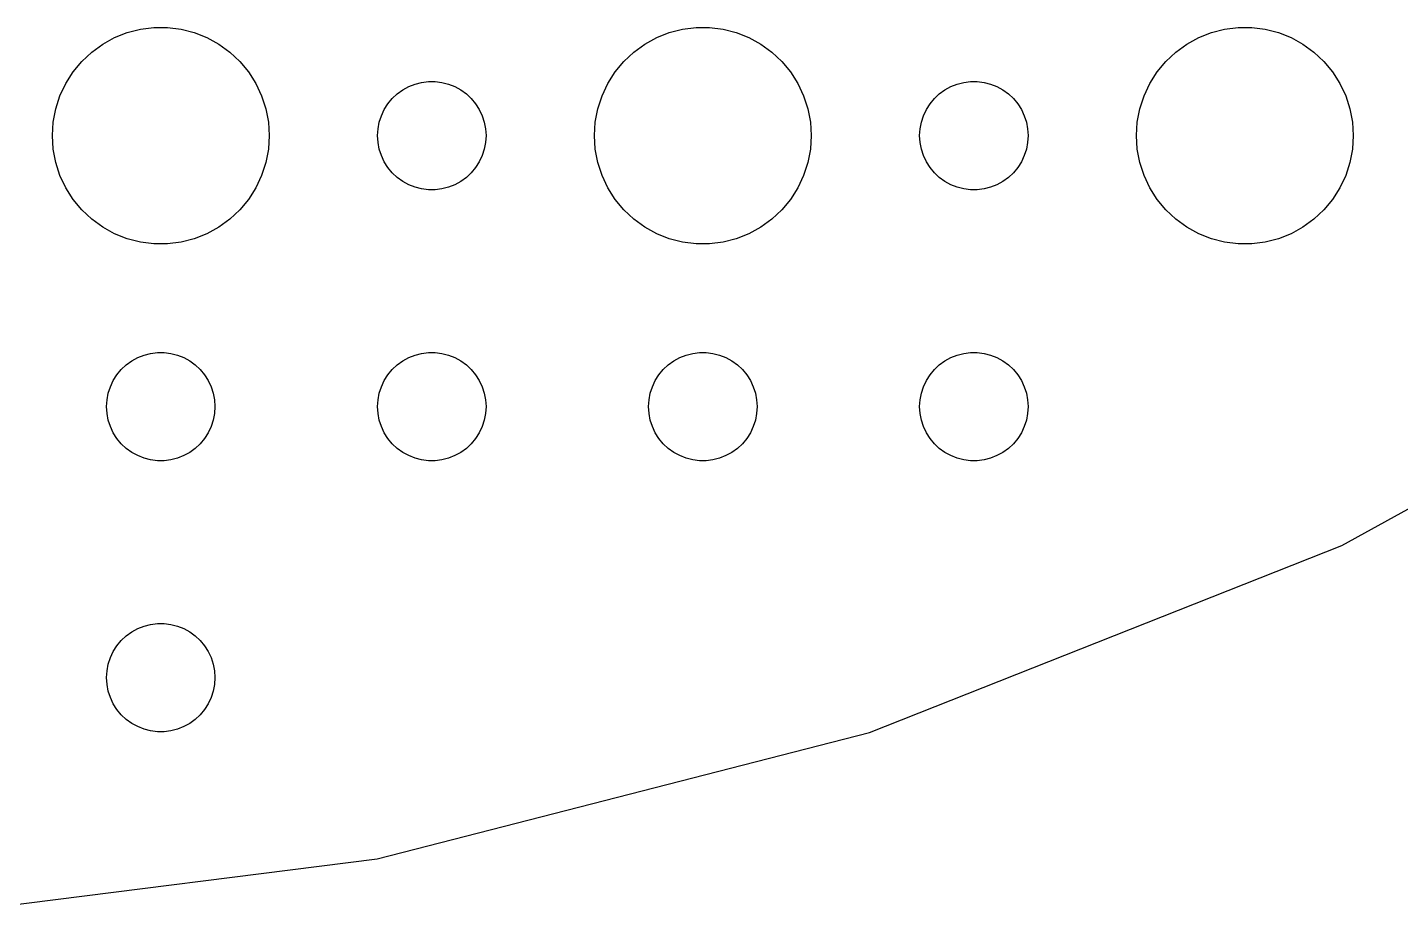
# Model space of a CAD drawing. Header units: metres. Extents: x -112 to 112, y -112 to 112.
# Drawn here: x 11.31 to 49.31, y -111.78 to -87.01 of the extents above; entities that cross this region are included whole.
import ezdxf

# ---------------------------------------------------------------- set-up
doc = ezdxf.new("R2010")
doc.units = ezdxf.units.M

msp = doc.modelspace()

# ---------------------------------------------------------------- linework, layer by layer
for p, q in [((14.4379, -87.0531), (14.8116, -87.0059)), ((14.8116, -87.0059), (15.1884, -87.0059)), ((15.1884, -87.0059), (15.5621, -87.0531)), ((29.4379, -87.0531), (29.8116, -87.0059)), ((29.8116, -87.0059), (30.1884, -87.0059)), ((30.1884, -87.0059), (30.5621, -87.0531)), ((44.4379, -87.0531), (44.8116, -87.0059)), ((44.8116, -87.0059), (45.1884, -87.0059)), ((45.1884, -87.0059), (45.5621, -87.0531)), ((13.3925, -87.467), (13.7227, -87.2855)), ((13.7227, -87.2855), (14.0729, -87.1468)), ((14.0729, -87.1468), (14.4379, -87.0531)), ((15.5621, -87.0531), (15.927, -87.1468)), ((15.927, -87.1468), (16.2773, -87.2855)), ((16.2773, -87.2855), (16.6075, -87.467)), ((28.3925, -87.467), (28.7227, -87.2855)), ((28.7227, -87.2855), (29.0729, -87.1468)), ((29.0729, -87.1468), (29.4379, -87.0531)), ((30.5621, -87.0531), (30.927, -87.1468)), ((30.927, -87.1468), (31.2773, -87.2855)), ((31.2773, -87.2855), (31.6075, -87.467)), ((43.3925, -87.467), (43.7227, -87.2855)), ((43.7227, -87.2855), (44.0729, -87.1468)), ((44.0729, -87.1468), (44.4379, -87.0531)), ((45.5621, -87.0531), (45.927, -87.1468)), ((45.927, -87.1468), (46.2773, -87.2855)), ((46.2773, -87.2855), (46.6075, -87.467)), ((12.8131, -87.9464), (13.0877, -87.6885)), ((13.0877, -87.6885), (13.3925, -87.467)), ((16.6075, -87.467), (16.9123, -87.6885)), ((16.9123, -87.6885), (17.1869, -87.9464)), ((27.8131, -87.9464), (28.0877, -87.6885)), ((28.0877, -87.6885), (28.3925, -87.467)), ((31.6075, -87.467), (31.9123, -87.6885)), ((31.9123, -87.6885), (32.1869, -87.9464)), ((42.8131, -87.9464), (43.0877, -87.6885)), ((43.0877, -87.6885), (43.3925, -87.467)), ((46.6075, -87.467), (46.9123, -87.6885)), ((46.9123, -87.6885), (47.1869, -87.9464)), ((12.5729, -88.2366), (12.8131, -87.9464)), ((17.1869, -87.9464), (17.427, -88.2366)), ((27.5729, -88.2366), (27.8131, -87.9464)), ((32.1869, -87.9464), (32.427, -88.2366)), ((42.5729, -88.2366), (42.8131, -87.9464)), ((47.1869, -87.9464), (47.427, -88.2366)), ((12.3711, -88.5547), (12.5729, -88.2366)), ((17.427, -88.2366), (17.6289, -88.5547)), ((22.0365, -88.5734), (22.2189, -88.5266)), ((22.2189, -88.5266), (22.4058, -88.503)), ((22.4058, -88.503), (22.5942, -88.503)), ((22.5942, -88.503), (22.7811, -88.5266)), ((22.7811, -88.5266), (22.9635, -88.5734)), ((27.3711, -88.5547), (27.5729, -88.2366)), ((32.427, -88.2366), (32.6289, -88.5547)), ((37.0365, -88.5734), (37.2189, -88.5266)), ((37.2189, -88.5266), (37.4058, -88.503)), ((37.4058, -88.503), (37.5942, -88.503)), ((37.5942, -88.503), (37.7811, -88.5266)), ((37.7811, -88.5266), (37.9635, -88.5734)), ((42.3711, -88.5547), (42.5729, -88.2366)), ((47.427, -88.2366), (47.6289, -88.5547)), ((12.0942, -89.2539), (12.2107, -88.8956)), ((12.2107, -88.8956), (12.3711, -88.5547)), ((17.6289, -88.5547), (17.7893, -88.8956)), ((17.7893, -88.8956), (17.9057, -89.2539)), ((21.4065, -88.9732), (21.5439, -88.8442)), ((21.5439, -88.8442), (21.6963, -88.7335)), ((21.6963, -88.7335), (21.8613, -88.6428)), ((21.8613, -88.6428), (22.0365, -88.5734)), ((22.9635, -88.5734), (23.1387, -88.6428)), ((23.1387, -88.6428), (23.3037, -88.7335)), ((23.3037, -88.7335), (23.4561, -88.8442)), ((23.4561, -88.8442), (23.5934, -88.9732)), ((27.0942, -89.2539), (27.2107, -88.8956)), ((27.2107, -88.8956), (27.3711, -88.5547)), ((32.6289, -88.5547), (32.7893, -88.8956)), ((32.7893, -88.8956), (32.9057, -89.2539)), ((36.4065, -88.9732), (36.5439, -88.8442)), ((36.5439, -88.8442), (36.6963, -88.7335)), ((36.6963, -88.7335), (36.8613, -88.6428)), ((36.8613, -88.6428), (37.0365, -88.5734)), ((37.9635, -88.5734), (38.1387, -88.6428)), ((38.1387, -88.6428), (38.3037, -88.7335)), ((38.3037, -88.7335), (38.4561, -88.8442)), ((38.4561, -88.8442), (38.5934, -88.9732)), ((42.0942, -89.2539), (42.2107, -88.8956)), ((42.2107, -88.8956), (42.3711, -88.5547)), ((47.6289, -88.5547), (47.7893, -88.8956)), ((47.7893, -88.8956), (47.9057, -89.2539)), ((12.0237, -89.624), (12.0942, -89.2539)), ((17.9057, -89.2539), (17.9763, -89.624)), ((21.1053, -89.4478), (21.1855, -89.2774)), ((21.1855, -89.2774), (21.2865, -89.1183)), ((21.2865, -89.1183), (21.4065, -88.9732)), ((23.5934, -88.9732), (23.7135, -89.1183)), ((23.7135, -89.1183), (23.8145, -89.2774)), ((23.8145, -89.2774), (23.8947, -89.4478)), ((27.0237, -89.624), (27.0942, -89.2539)), ((32.9057, -89.2539), (32.9763, -89.624)), ((36.1053, -89.4478), (36.1855, -89.2774)), ((36.1855, -89.2774), (36.2865, -89.1183)), ((36.2865, -89.1183), (36.4065, -88.9732)), ((38.5934, -88.9732), (38.7135, -89.1183)), ((38.7135, -89.1183), (38.8145, -89.2774)), ((38.8145, -89.2774), (38.8947, -89.4478)), ((42.0237, -89.624), (42.0942, -89.2539)), ((47.9057, -89.2539), (47.9763, -89.624)), ((12, -90), (12.0237, -89.624)), ((17.9763, -89.624), (18, -90)), ((21.0118, -89.812), (21.0471, -89.627)), ((21.0471, -89.627), (21.1053, -89.4478)), ((23.8947, -89.4478), (23.9529, -89.627)), ((23.9529, -89.627), (23.9882, -89.812)), ((27, -90), (27.0237, -89.624)), ((32.9763, -89.624), (33, -90)), ((36.0118, -89.812), (36.0471, -89.627)), ((36.0471, -89.627), (36.1053, -89.4478)), ((38.8947, -89.4478), (38.9529, -89.627)), ((38.9529, -89.627), (38.9882, -89.812)), ((42, -90), (42.0237, -89.624)), ((47.9763, -89.624), (48, -90)), ((12.0237, -90.376), (12, -90)), ((18, -90), (17.9763, -90.376)), ((21, -90), (21.0118, -89.812)), ((21.0118, -90.188), (21, -90)), ((23.9882, -89.812), (24, -90)), ((24, -90), (23.9882, -90.188)), ((27.0237, -90.376), (27, -90)), ((33, -90), (32.9763, -90.376)), ((36, -90), (36.0118, -89.812)), ((36.0118, -90.188), (36, -90)), ((38.9882, -89.812), (39, -90)), ((39, -90), (38.9882, -90.188)), ((42.0237, -90.376), (42, -90)), ((48, -90), (47.9763, -90.376)), ((12.0942, -90.7461), (12.0237, -90.376)), ((17.9763, -90.376), (17.9057, -90.7461)), ((21.0471, -90.373), (21.0118, -90.188)), ((21.1053, -90.5522), (21.0471, -90.373)), ((23.9529, -90.373), (23.8947, -90.5522)), ((23.9882, -90.188), (23.9529, -90.373)), ((27.0942, -90.7461), (27.0237, -90.376)), ((32.9763, -90.376), (32.9057, -90.7461)), ((36.0471, -90.373), (36.0118, -90.188)), ((36.1053, -90.5522), (36.0471, -90.373)), ((38.9529, -90.373), (38.8947, -90.5522)), ((38.9882, -90.188), (38.9529, -90.373)), ((42.0942, -90.7461), (42.0237, -90.376)), ((47.9763, -90.376), (47.9057, -90.7461)), ((12.2107, -91.1044), (12.0942, -90.7461)), ((17.9057, -90.7461), (17.7893, -91.1044)), ((21.1855, -90.7226), (21.1053, -90.5522)), ((21.2865, -90.8817), (21.1855, -90.7226)), ((23.8145, -90.7226), (23.7135, -90.8817)), ((23.8947, -90.5522), (23.8145, -90.7226)), ((27.2107, -91.1044), (27.0942, -90.7461)), ((32.9057, -90.7461), (32.7893, -91.1044)), ((36.1855, -90.7226), (36.1053, -90.5522)), ((36.2865, -90.8817), (36.1855, -90.7226)), ((38.8145, -90.7226), (38.7135, -90.8817)), ((38.8947, -90.5522), (38.8145, -90.7226)), ((42.2107, -91.1044), (42.0942, -90.7461)), ((47.9057, -90.7461), (47.7893, -91.1044)), ((12.3711, -91.4453), (12.2107, -91.1044)), ((17.7893, -91.1044), (17.6289, -91.4453)), ((21.4065, -91.0268), (21.2865, -90.8817)), ((21.5439, -91.1558), (21.4065, -91.0268)), ((21.6963, -91.2665), (21.5439, -91.1558)), ((23.4561, -91.1558), (23.3037, -91.2665)), ((23.5934, -91.0268), (23.4561, -91.1558)), ((23.7135, -90.8817), (23.5934, -91.0268)), ((27.3711, -91.4453), (27.2107, -91.1044)), ((32.7893, -91.1044), (32.6289, -91.4453)), ((36.4065, -91.0268), (36.2865, -90.8817)), ((36.5439, -91.1558), (36.4065, -91.0268)), ((36.6963, -91.2665), (36.5439, -91.1558)), ((38.4561, -91.1558), (38.3037, -91.2665)), ((38.5934, -91.0268), (38.4561, -91.1558)), ((38.7135, -90.8817), (38.5934, -91.0268)), ((42.3711, -91.4453), (42.2107, -91.1044)), ((47.7893, -91.1044), (47.6289, -91.4453)), ((12.5729, -91.7634), (12.3711, -91.4453)), ((17.6289, -91.4453), (17.427, -91.7634)), ((21.8613, -91.3572), (21.6963, -91.2665)), ((22.0365, -91.4266), (21.8613, -91.3572)), ((22.2189, -91.4734), (22.0365, -91.4266)), ((22.4058, -91.497), (22.2189, -91.4734)), ((22.5942, -91.497), (22.4058, -91.497)), ((22.7811, -91.4734), (22.5942, -91.497)), ((22.9635, -91.4266), (22.7811, -91.4734)), ((23.1387, -91.3572), (22.9635, -91.4266)), ((23.3037, -91.2665), (23.1387, -91.3572)), ((27.5729, -91.7634), (27.3711, -91.4453)), ((32.6289, -91.4453), (32.427, -91.7634)), ((36.8613, -91.3572), (36.6963, -91.2665)), ((37.0365, -91.4266), (36.8613, -91.3572)), ((37.2189, -91.4734), (37.0365, -91.4266)), ((37.4058, -91.497), (37.2189, -91.4734)), ((37.5942, -91.497), (37.4058, -91.497)), ((37.7811, -91.4734), (37.5942, -91.497)), ((37.9635, -91.4266), (37.7811, -91.4734)), ((38.1387, -91.3572), (37.9635, -91.4266)), ((38.3037, -91.2665), (38.1387, -91.3572)), ((42.5729, -91.7634), (42.3711, -91.4453)), ((47.6289, -91.4453), (47.427, -91.7634)), ((12.8131, -92.0536), (12.5729, -91.7634)), ((17.427, -91.7634), (17.1869, -92.0536)), ((27.8131, -92.0536), (27.5729, -91.7634)), ((32.427, -91.7634), (32.1869, -92.0536)), ((42.8131, -92.0536), (42.5729, -91.7634)), ((47.427, -91.7634), (47.1869, -92.0536)), ((13.0877, -92.3115), (12.8131, -92.0536)), ((13.3925, -92.533), (13.0877, -92.3115)), ((16.9123, -92.3115), (16.6075, -92.533)), ((17.1869, -92.0536), (16.9123, -92.3115)), ((28.0877, -92.3115), (27.8131, -92.0536)), ((28.3925, -92.533), (28.0877, -92.3115)), ((31.9123, -92.3115), (31.6075, -92.533)), ((32.1869, -92.0536), (31.9123, -92.3115)), ((43.0877, -92.3115), (42.8131, -92.0536)), ((43.3925, -92.533), (43.0877, -92.3115)), ((46.9123, -92.3115), (46.6075, -92.533)), ((47.1869, -92.0536), (46.9123, -92.3115)), ((13.7227, -92.7145), (13.3925, -92.533)), ((16.6075, -92.533), (16.2773, -92.7145)), ((28.7227, -92.7145), (28.3925, -92.533)), ((31.6075, -92.533), (31.2773, -92.7145)), ((43.7227, -92.7145), (43.3925, -92.533)), ((46.6075, -92.533), (46.2773, -92.7145)), ((14.0729, -92.8532), (13.7227, -92.7145)), ((14.4379, -92.9469), (14.0729, -92.8532)), ((14.8116, -92.9941), (14.4379, -92.9469)), ((15.1884, -92.9941), (14.8116, -92.9941)), ((15.5621, -92.9469), (15.1884, -92.9941)), ((15.927, -92.8532), (15.5621, -92.9469)), ((16.2773, -92.7145), (15.927, -92.8532)), ((29.0729, -92.8532), (28.7227, -92.7145)), ((29.4379, -92.9469), (29.0729, -92.8532)), ((29.8116, -92.9941), (29.4379, -92.9469)), ((30.1884, -92.9941), (29.8116, -92.9941)), ((30.5621, -92.9469), (30.1884, -92.9941)), ((30.927, -92.8532), (30.5621, -92.9469)), ((31.2773, -92.7145), (30.927, -92.8532)), ((44.0729, -92.8532), (43.7227, -92.7145)), ((44.4379, -92.9469), (44.0729, -92.8532)), ((44.8116, -92.9941), (44.4379, -92.9469)), ((45.1884, -92.9941), (44.8116, -92.9941)), ((45.5621, -92.9469), (45.1884, -92.9941)), ((45.927, -92.8532), (45.5621, -92.9469)), ((46.2773, -92.7145), (45.927, -92.8532)), ((47.6873, -101.341), (60.0126, -94.5647)), ((14.3613, -96.1428), (14.5365, -96.0734)), ((14.5365, -96.0734), (14.7189, -96.0266)), ((14.7189, -96.0266), (14.9058, -96.003)), ((14.9058, -96.003), (15.0942, -96.003)), ((15.0942, -96.003), (15.2811, -96.0266)), ((15.2811, -96.0266), (15.4635, -96.0734)), ((15.4635, -96.0734), (15.6387, -96.1428)), ((21.8613, -96.1428), (22.0365, -96.0734)), ((22.0365, -96.0734), (22.2189, -96.0266)), ((22.2189, -96.0266), (22.4058, -96.003)), ((22.4058, -96.003), (22.5942, -96.003)), ((22.5942, -96.003), (22.7811, -96.0266)), ((22.7811, -96.0266), (22.9635, -96.0734)), ((22.9635, -96.0734), (23.1387, -96.1428)), ((29.3613, -96.1428), (29.5365, -96.0734)), ((29.5365, -96.0734), (29.7189, -96.0266)), ((29.7189, -96.0266), (29.9058, -96.003)), ((29.9058, -96.003), (30.0942, -96.003)), ((30.0942, -96.003), (30.2811, -96.0266)), ((30.2811, -96.0266), (30.4635, -96.0734)), ((30.4635, -96.0734), (30.6387, -96.1428)), ((36.8613, -96.1428), (37.0365, -96.0734)), ((37.0365, -96.0734), (37.2189, -96.0266)), ((37.2189, -96.0266), (37.4058, -96.003)), ((37.4058, -96.003), (37.5942, -96.003)), ((37.5942, -96.003), (37.7811, -96.0266)), ((37.7811, -96.0266), (37.9635, -96.0734)), ((37.9635, -96.0734), (38.1387, -96.1428)), ((13.7865, -96.6183), (13.9065, -96.4732)), ((13.9065, -96.4732), (14.0439, -96.3442)), ((14.0439, -96.3442), (14.1963, -96.2335)), ((14.1963, -96.2335), (14.3613, -96.1428)), ((15.6387, -96.1428), (15.8037, -96.2335)), ((15.8037, -96.2335), (15.9561, -96.3442)), ((15.9561, -96.3442), (16.0934, -96.4732)), ((16.0934, -96.4732), (16.2135, -96.6183)), ((21.2865, -96.6183), (21.4065, -96.4732)), ((21.4065, -96.4732), (21.5439, -96.3442)), ((21.5439, -96.3442), (21.6963, -96.2335)), ((21.6963, -96.2335), (21.8613, -96.1428)), ((23.1387, -96.1428), (23.3037, -96.2335)), ((23.3037, -96.2335), (23.4561, -96.3442)), ((23.4561, -96.3442), (23.5934, -96.4732)), ((23.5934, -96.4732), (23.7135, -96.6183)), ((28.7865, -96.6183), (28.9065, -96.4732)), ((28.9065, -96.4732), (29.0439, -96.3442)), ((29.0439, -96.3442), (29.1963, -96.2335)), ((29.1963, -96.2335), (29.3613, -96.1428)), ((30.6387, -96.1428), (30.8037, -96.2335)), ((30.8037, -96.2335), (30.9561, -96.3442)), ((30.9561, -96.3442), (31.0934, -96.4732)), ((31.0934, -96.4732), (31.2135, -96.6183)), ((36.2865, -96.6183), (36.4065, -96.4732)), ((36.4065, -96.4732), (36.5439, -96.3442)), ((36.5439, -96.3442), (36.6963, -96.2335)), ((36.6963, -96.2335), (36.8613, -96.1428)), ((38.1387, -96.1428), (38.3037, -96.2335)), ((38.3037, -96.2335), (38.4561, -96.3442)), ((38.4561, -96.3442), (38.5934, -96.4732)), ((38.5934, -96.4732), (38.7135, -96.6183)), ((13.6053, -96.9478), (13.6855, -96.7774)), ((13.6855, -96.7774), (13.7865, -96.6183)), ((16.2135, -96.6183), (16.3145, -96.7774)), ((16.3145, -96.7774), (16.3947, -96.9478)), ((21.1053, -96.9478), (21.1855, -96.7774)), ((21.1855, -96.7774), (21.2865, -96.6183)), ((23.7135, -96.6183), (23.8145, -96.7774)), ((23.8145, -96.7774), (23.8947, -96.9478)), ((28.6053, -96.9478), (28.6855, -96.7774)), ((28.6855, -96.7774), (28.7865, -96.6183)), ((31.2135, -96.6183), (31.3145, -96.7774)), ((31.3145, -96.7774), (31.3947, -96.9478)), ((36.1053, -96.9478), (36.1855, -96.7774)), ((36.1855, -96.7774), (36.2865, -96.6183)), ((38.7135, -96.6183), (38.8145, -96.7774)), ((38.8145, -96.7774), (38.8947, -96.9478)), ((13.5118, -97.312), (13.5471, -97.127)), ((13.5471, -97.127), (13.6053, -96.9478)), ((16.3947, -96.9478), (16.4529, -97.127)), ((16.4529, -97.127), (16.4882, -97.312)), ((21.0118, -97.312), (21.0471, -97.127)), ((21.0471, -97.127), (21.1053, -96.9478)), ((23.8947, -96.9478), (23.9529, -97.127)), ((23.9529, -97.127), (23.9882, -97.312)), ((28.5118, -97.312), (28.5471, -97.127)), ((28.5471, -97.127), (28.6053, -96.9478)), ((31.3947, -96.9478), (31.4529, -97.127)), ((31.4529, -97.127), (31.4882, -97.312)), ((36.0118, -97.312), (36.0471, -97.127)), ((36.0471, -97.127), (36.1053, -96.9478)), ((38.8947, -96.9478), (38.9529, -97.127)), ((38.9529, -97.127), (38.9882, -97.312)), ((13.5, -97.5), (13.5118, -97.312)), ((13.5118, -97.688), (13.5, -97.5)), ((16.4882, -97.312), (16.5, -97.5)), ((16.5, -97.5), (16.4882, -97.688)), ((21, -97.5), (21.0118, -97.312)), ((21.0118, -97.688), (21, -97.5)), ((23.9882, -97.312), (24, -97.5)), ((24, -97.5), (23.9882, -97.688)), ((28.5, -97.5), (28.5118, -97.312)), ((28.5118, -97.688), (28.5, -97.5)), ((31.4882, -97.312), (31.5, -97.5)), ((31.5, -97.5), (31.4882, -97.688)), ((36, -97.5), (36.0118, -97.312)), ((36.0118, -97.688), (36, -97.5)), ((38.9882, -97.312), (39, -97.5)), ((39, -97.5), (38.9882, -97.688)), ((13.5471, -97.873), (13.5118, -97.688)), ((13.6053, -98.0522), (13.5471, -97.873)), ((16.4529, -97.873), (16.3947, -98.0522)), ((16.4882, -97.688), (16.4529, -97.873)), ((21.0471, -97.873), (21.0118, -97.688)), ((21.1053, -98.0522), (21.0471, -97.873)), ((23.9529, -97.873), (23.8947, -98.0522)), ((23.9882, -97.688), (23.9529, -97.873)), ((28.5471, -97.873), (28.5118, -97.688)), ((28.6053, -98.0522), (28.5471, -97.873)), ((31.4529, -97.873), (31.3947, -98.0522)), ((31.4882, -97.688), (31.4529, -97.873)), ((36.0471, -97.873), (36.0118, -97.688)), ((36.1053, -98.0522), (36.0471, -97.873)), ((38.9529, -97.873), (38.8947, -98.0522)), ((38.9882, -97.688), (38.9529, -97.873)), ((13.6855, -98.2226), (13.6053, -98.0522)), ((13.7865, -98.3817), (13.6855, -98.2226)), ((13.9065, -98.5268), (13.7865, -98.3817)), ((16.2135, -98.3817), (16.0934, -98.5268)), ((16.3145, -98.2226), (16.2135, -98.3817)), ((16.3947, -98.0522), (16.3145, -98.2226)), ((21.1855, -98.2226), (21.1053, -98.0522)), ((21.2865, -98.3817), (21.1855, -98.2226)), ((21.4065, -98.5268), (21.2865, -98.3817)), ((23.7135, -98.3817), (23.5934, -98.5268)), ((23.8145, -98.2226), (23.7135, -98.3817)), ((23.8947, -98.0522), (23.8145, -98.2226)), ((28.6855, -98.2226), (28.6053, -98.0522)), ((28.7865, -98.3817), (28.6855, -98.2226)), ((28.9065, -98.5268), (28.7865, -98.3817)), ((31.2135, -98.3817), (31.0934, -98.5268)), ((31.3145, -98.2226), (31.2135, -98.3817)), ((31.3947, -98.0522), (31.3145, -98.2226)), ((36.1855, -98.2226), (36.1053, -98.0522)), ((36.2865, -98.3817), (36.1855, -98.2226)), ((36.4065, -98.5268), (36.2865, -98.3817)), ((38.7135, -98.3817), (38.5934, -98.5268)), ((38.8145, -98.2226), (38.7135, -98.3817)), ((38.8947, -98.0522), (38.8145, -98.2226)), ((14.0439, -98.6558), (13.9065, -98.5268)), ((14.1963, -98.7665), (14.0439, -98.6558)), ((14.3613, -98.8572), (14.1963, -98.7665)), ((15.8037, -98.7665), (15.6387, -98.8572)), ((15.9561, -98.6558), (15.8037, -98.7665)), ((16.0934, -98.5268), (15.9561, -98.6558)), ((21.5439, -98.6558), (21.4065, -98.5268)), ((21.6963, -98.7665), (21.5439, -98.6558)), ((21.8613, -98.8572), (21.6963, -98.7665)), ((23.3037, -98.7665), (23.1387, -98.8572)), ((23.4561, -98.6558), (23.3037, -98.7665)), ((23.5934, -98.5268), (23.4561, -98.6558)), ((29.0439, -98.6558), (28.9065, -98.5268)), ((29.1963, -98.7665), (29.0439, -98.6558)), ((29.3613, -98.8572), (29.1963, -98.7665)), ((30.8037, -98.7665), (30.6387, -98.8572)), ((30.9561, -98.6558), (30.8037, -98.7665)), ((31.0934, -98.5268), (30.9561, -98.6558)), ((36.5439, -98.6558), (36.4065, -98.5268)), ((36.6963, -98.7665), (36.5439, -98.6558)), ((36.8613, -98.8572), (36.6963, -98.7665)), ((38.3037, -98.7665), (38.1387, -98.8572)), ((38.4561, -98.6558), (38.3037, -98.7665)), ((38.5934, -98.5268), (38.4561, -98.6558)), ((14.5365, -98.9266), (14.3613, -98.8572)), ((14.7189, -98.9734), (14.5365, -98.9266)), ((14.9058, -98.997), (14.7189, -98.9734)), ((15.0942, -98.997), (14.9058, -98.997)), ((15.2811, -98.9734), (15.0942, -98.997)), ((15.4635, -98.9266), (15.2811, -98.9734)), ((15.6387, -98.8572), (15.4635, -98.9266)), ((22.0365, -98.9266), (21.8613, -98.8572)), ((22.2189, -98.9734), (22.0365, -98.9266)), ((22.4058, -98.997), (22.2189, -98.9734)), ((22.5942, -98.997), (22.4058, -98.997)), ((22.7811, -98.9734), (22.5942, -98.997)), ((22.9635, -98.9266), (22.7811, -98.9734)), ((23.1387, -98.8572), (22.9635, -98.9266)), ((29.5365, -98.9266), (29.3613, -98.8572)), ((29.7189, -98.9734), (29.5365, -98.9266)), ((29.9058, -98.997), (29.7189, -98.9734)), ((30.0942, -98.997), (29.9058, -98.997)), ((30.2811, -98.9734), (30.0942, -98.997)), ((30.4635, -98.9266), (30.2811, -98.9734)), ((30.6387, -98.8572), (30.4635, -98.9266)), ((37.0365, -98.9266), (36.8613, -98.8572)), ((37.2189, -98.9734), (37.0365, -98.9266)), ((37.4058, -98.997), (37.2189, -98.9734)), ((37.5942, -98.997), (37.4058, -98.997)), ((37.7811, -98.9734), (37.5942, -98.997)), ((37.9635, -98.9266), (37.7811, -98.9734)), ((38.1387, -98.8572), (37.9635, -98.9266)), ((34.6099, -106.518), (47.6873, -101.341)), ((14.1963, -103.734), (14.3613, -103.643)), ((14.3613, -103.643), (14.5365, -103.573)), ((14.5365, -103.573), (14.7189, -103.527)), ((14.7189, -103.527), (14.9058, -103.503)), ((14.9058, -103.503), (15.0942, -103.503)), ((15.0942, -103.503), (15.2811, -103.527)), ((15.2811, -103.527), (15.4635, -103.573)), ((15.4635, -103.573), (15.6387, -103.643)), ((15.6387, -103.643), (15.8037, -103.734)), ((13.7865, -104.118), (13.9065, -103.973)), ((13.9065, -103.973), (14.0439, -103.844)), ((14.0439, -103.844), (14.1963, -103.734)), ((15.8037, -103.734), (15.9561, -103.844)), ((15.9561, -103.844), (16.0934, -103.973)), ((16.0934, -103.973), (16.2135, -104.118)), ((13.5471, -104.627), (13.6053, -104.448)), ((13.6053, -104.448), (13.6855, -104.277)), ((13.6855, -104.277), (13.7865, -104.118)), ((16.2135, -104.118), (16.3145, -104.277)), ((16.3145, -104.277), (16.3947, -104.448)), ((16.3947, -104.448), (16.4529, -104.627)), ((13.5, -105), (13.5118, -104.812)), ((13.5118, -104.812), (13.5471, -104.627)), ((16.4529, -104.627), (16.4882, -104.812)), ((16.4882, -104.812), (16.5, -105)), ((13.5118, -105.188), (13.5, -105)), ((13.5471, -105.373), (13.5118, -105.188)), ((16.4882, -105.188), (16.4529, -105.373)), ((16.5, -105), (16.4882, -105.188)), ((13.6053, -105.552), (13.5471, -105.373)), ((13.6855, -105.723), (13.6053, -105.552)), ((16.3947, -105.552), (16.3145, -105.723)), ((16.4529, -105.373), (16.3947, -105.552)), ((13.7865, -105.882), (13.6855, -105.723)), ((13.9065, -106.027), (13.7865, -105.882)), ((16.2135, -105.882), (16.0934, -106.027)), ((16.3145, -105.723), (16.2135, -105.882)), ((14.0439, -106.156), (13.9065, -106.027)), ((14.1963, -106.266), (14.0439, -106.156)), ((14.3613, -106.357), (14.1963, -106.266)), ((14.5365, -106.427), (14.3613, -106.357)), ((15.6387, -106.357), (15.4635, -106.427)), ((15.8037, -106.266), (15.6387, -106.357)), ((15.9561, -106.156), (15.8037, -106.266)), ((16.0934, -106.027), (15.9561, -106.156)), ((14.7189, -106.473), (14.5365, -106.427)), ((14.9058, -106.497), (14.7189, -106.473)), ((15.0942, -106.497), (14.9058, -106.497)), ((15.2811, -106.473), (15.0942, -106.497)), ((15.4635, -106.427), (15.2811, -106.473)), ((20.9867, -110.016), (34.6099, -106.518)), ((7.03253, -111.779), (20.9867, -110.016))]:
    msp.add_line(p, q)

doc.saveas('drawing.dxf')
